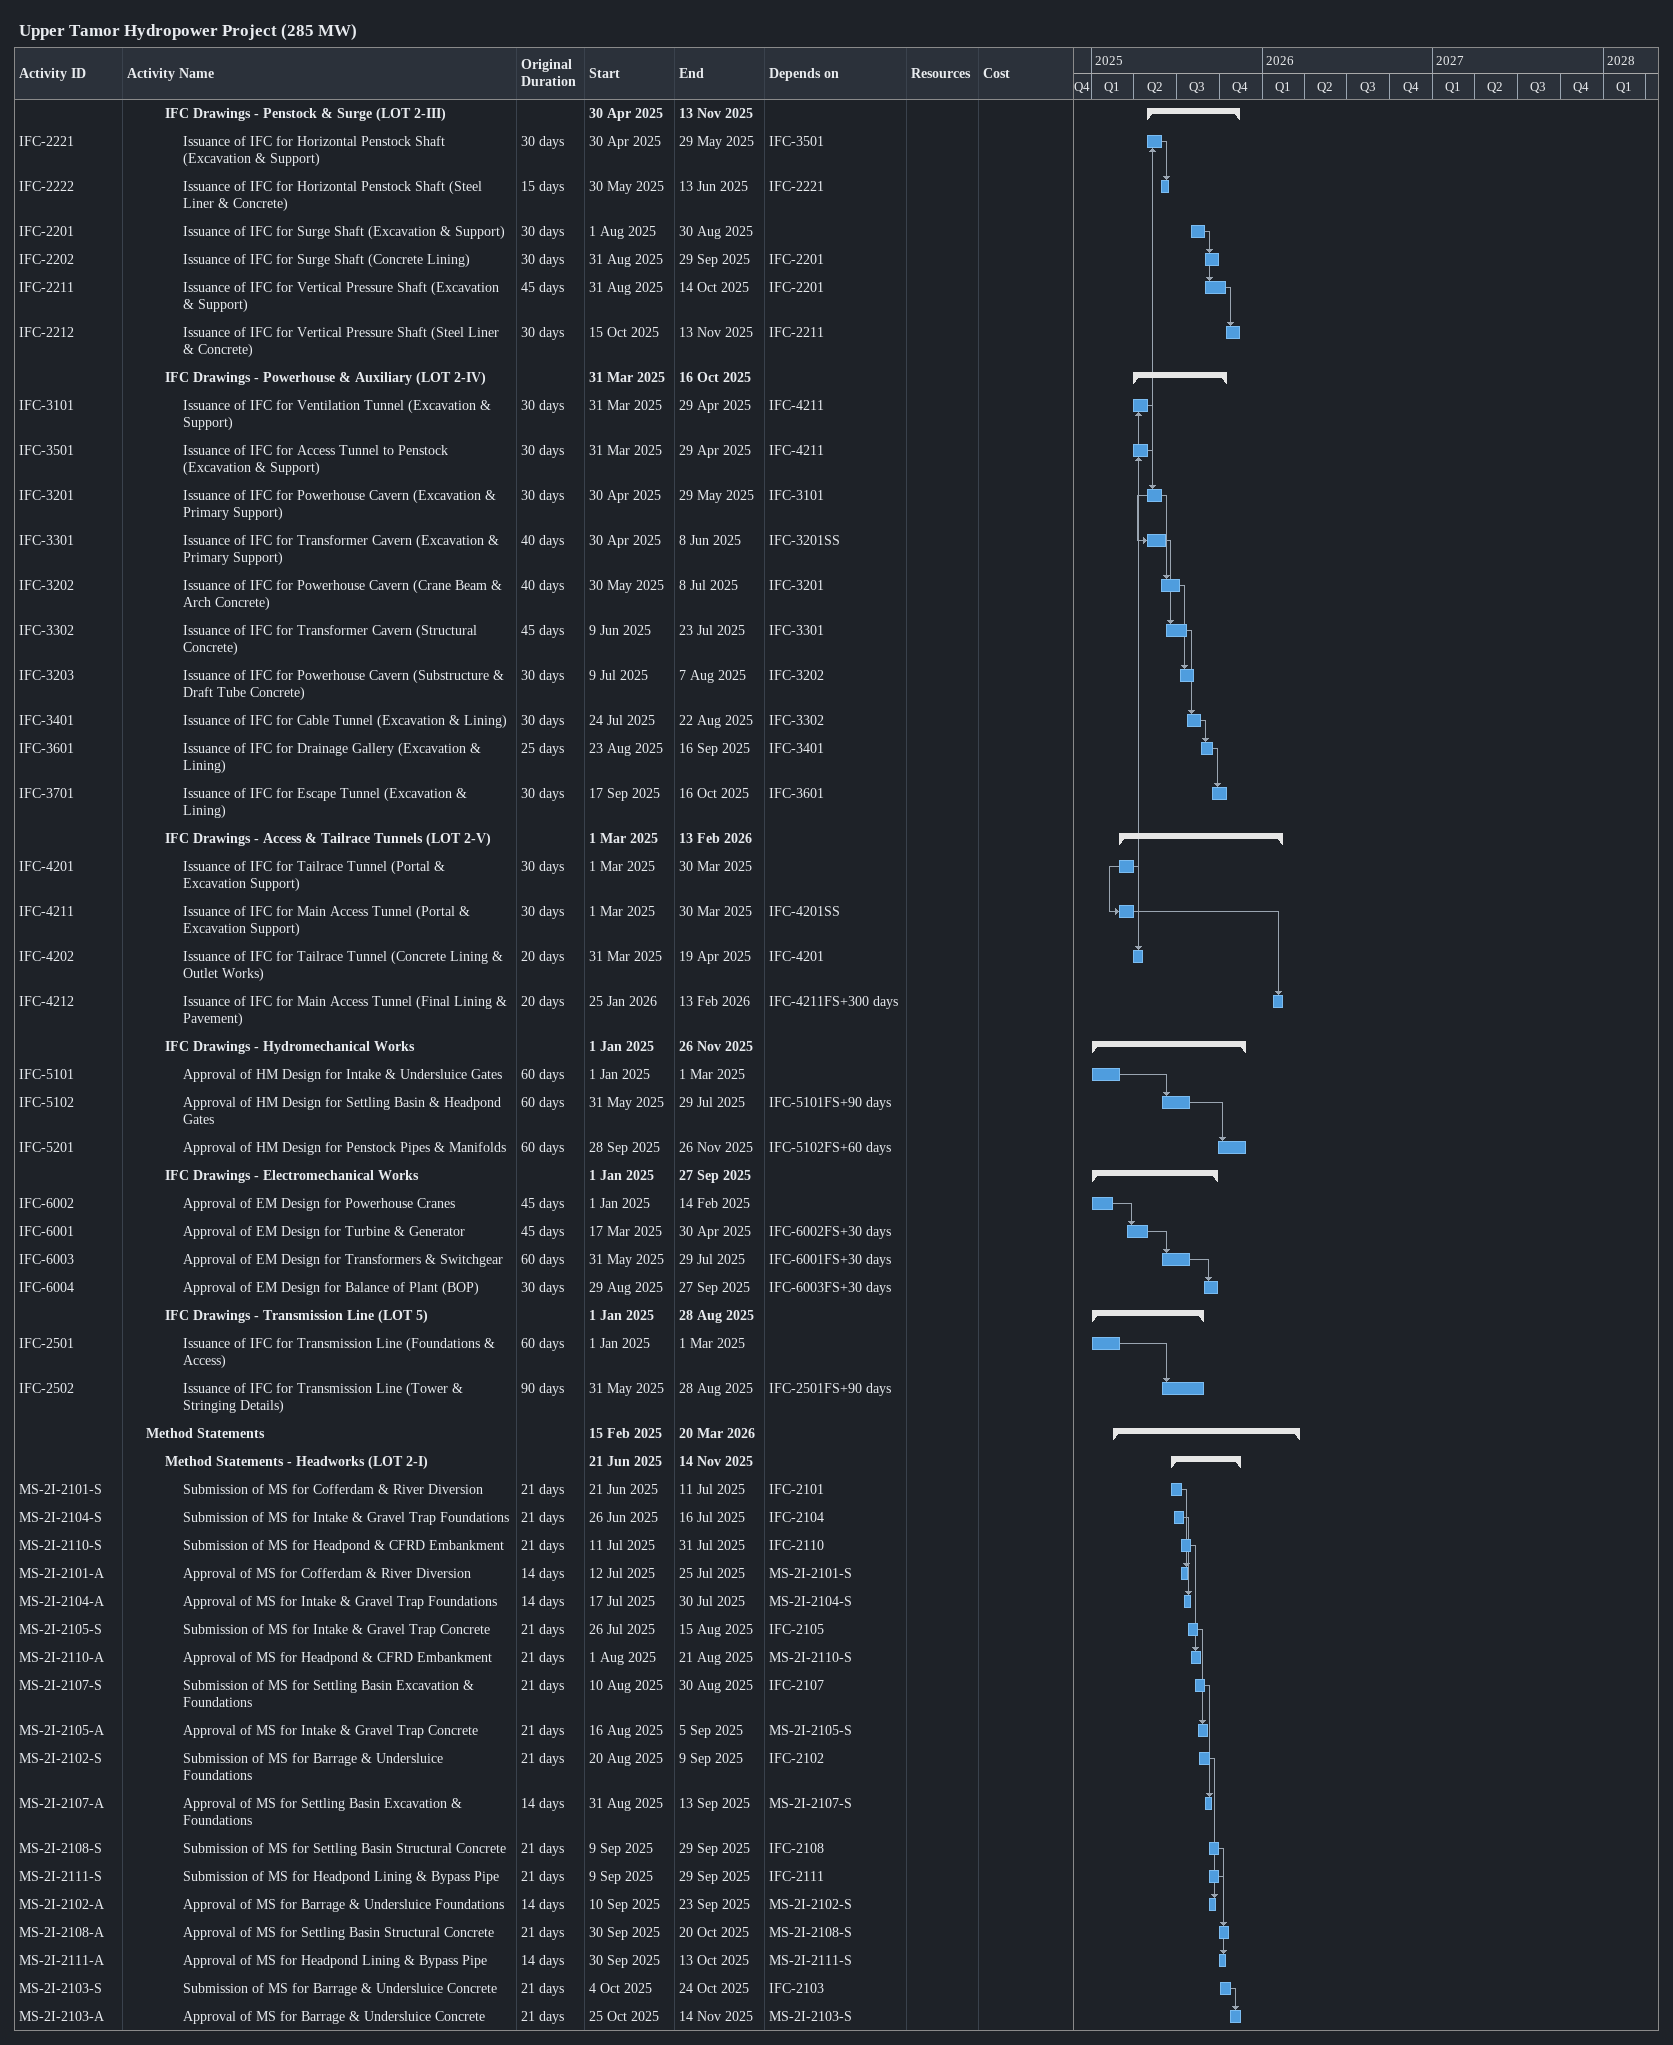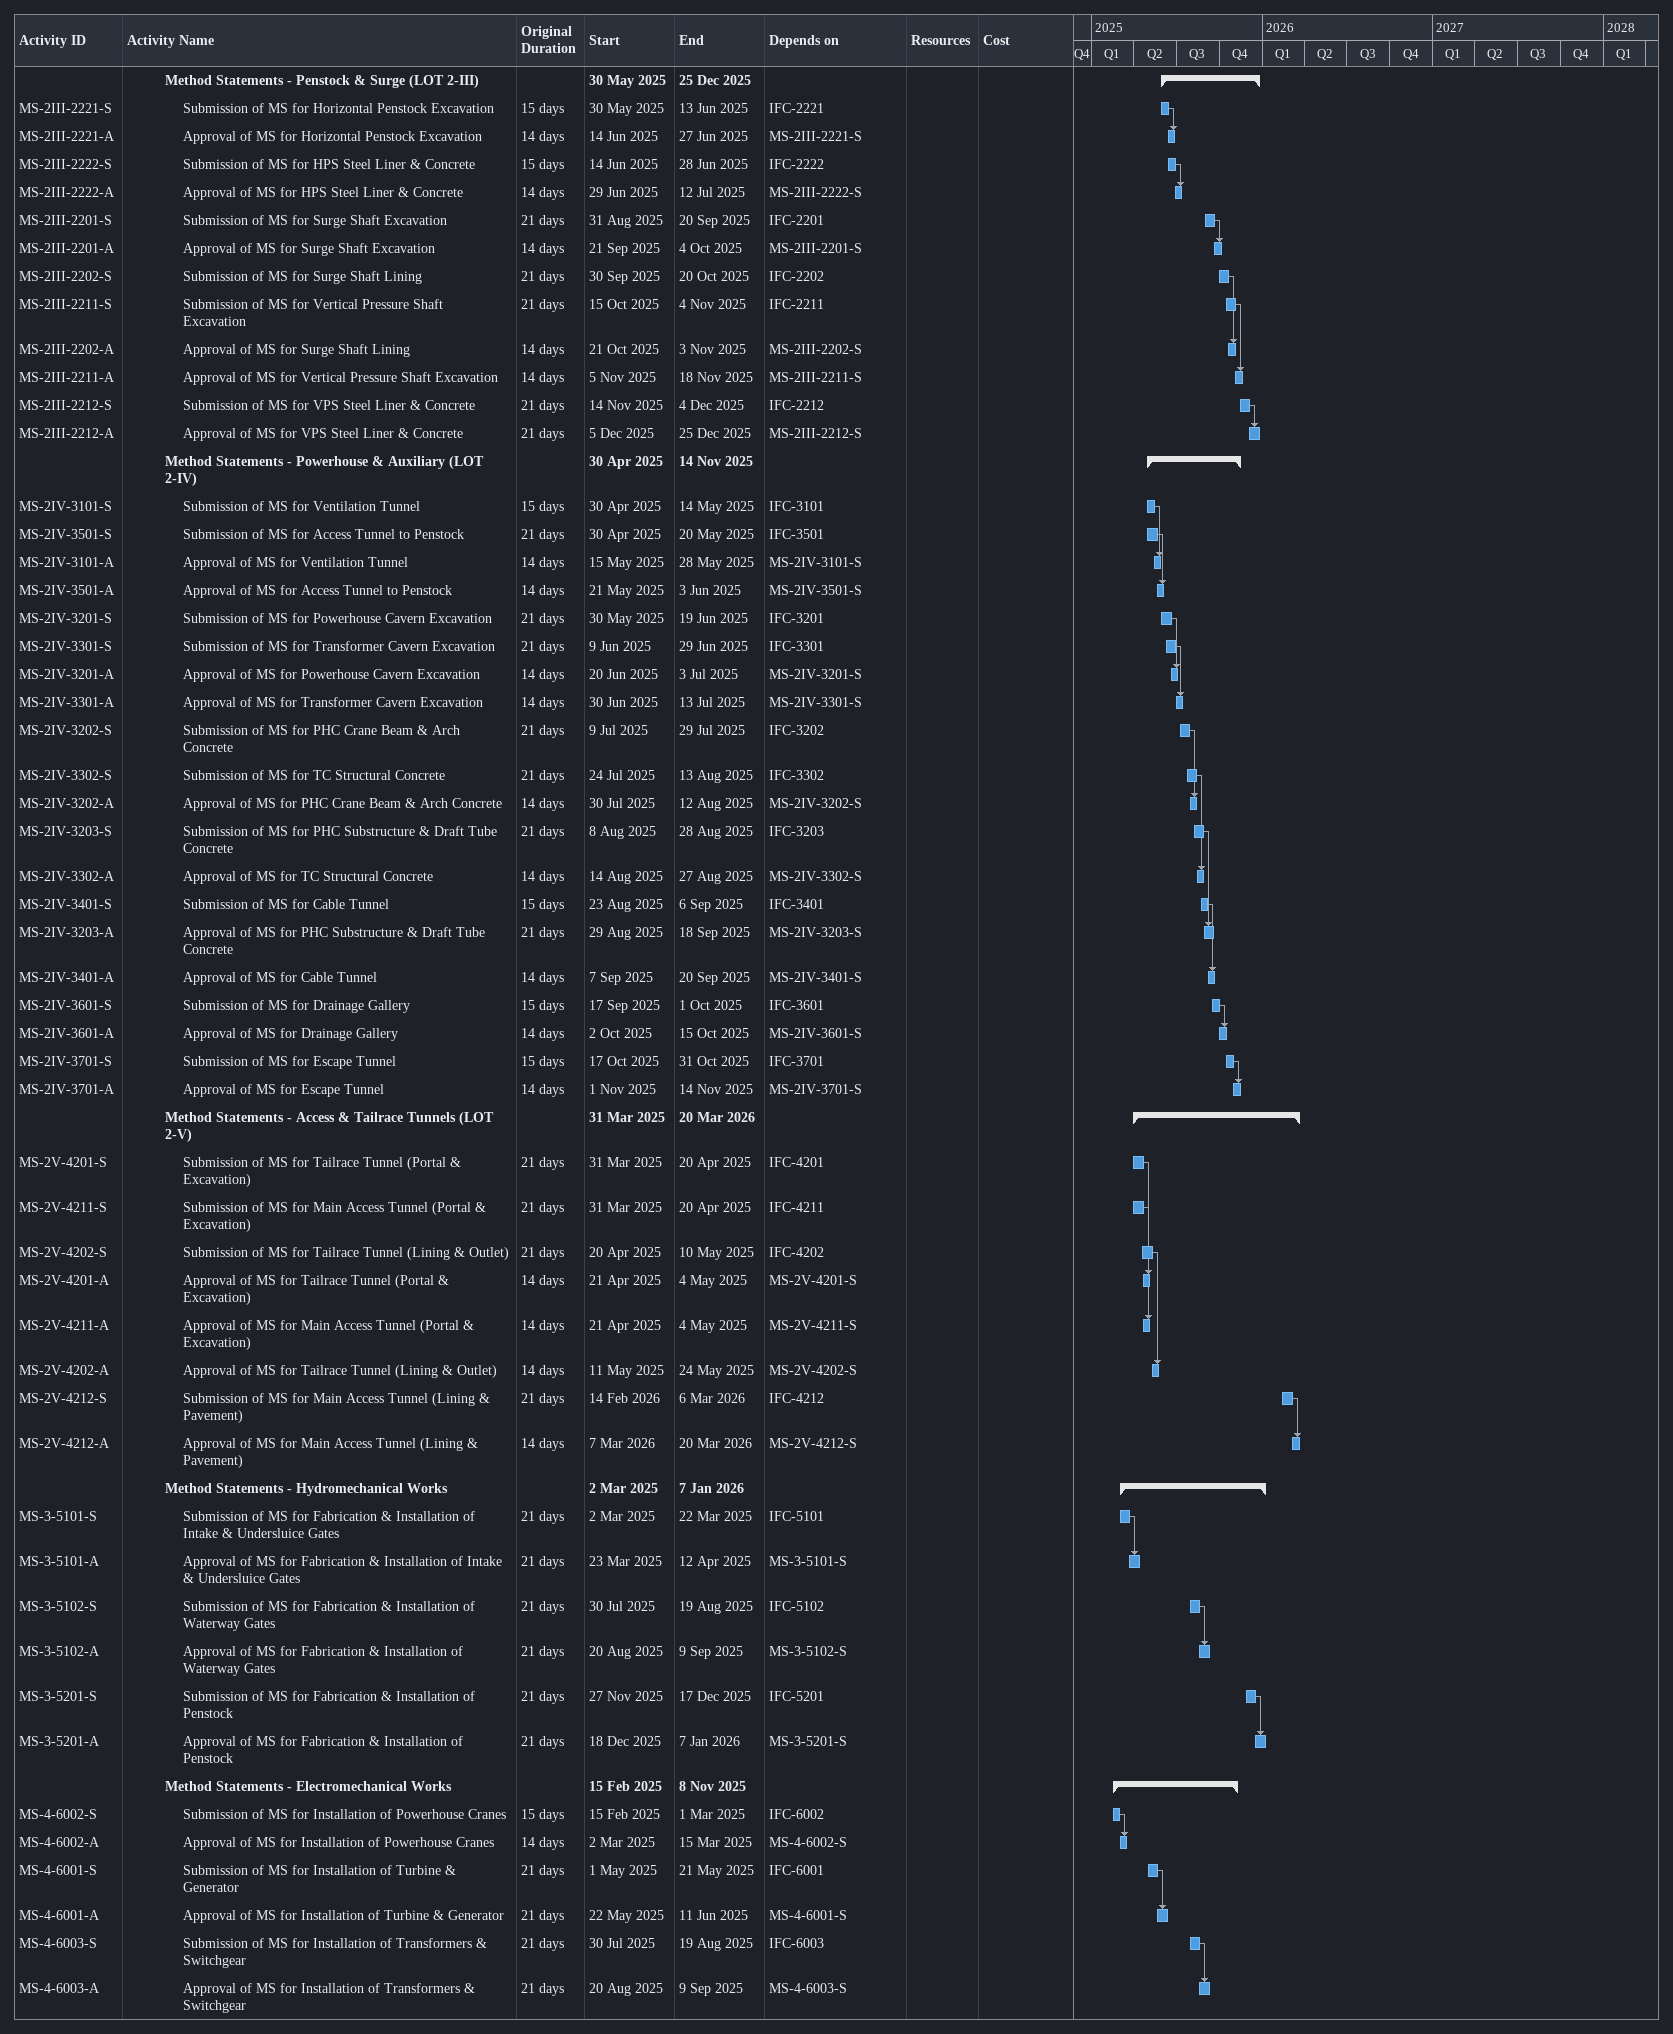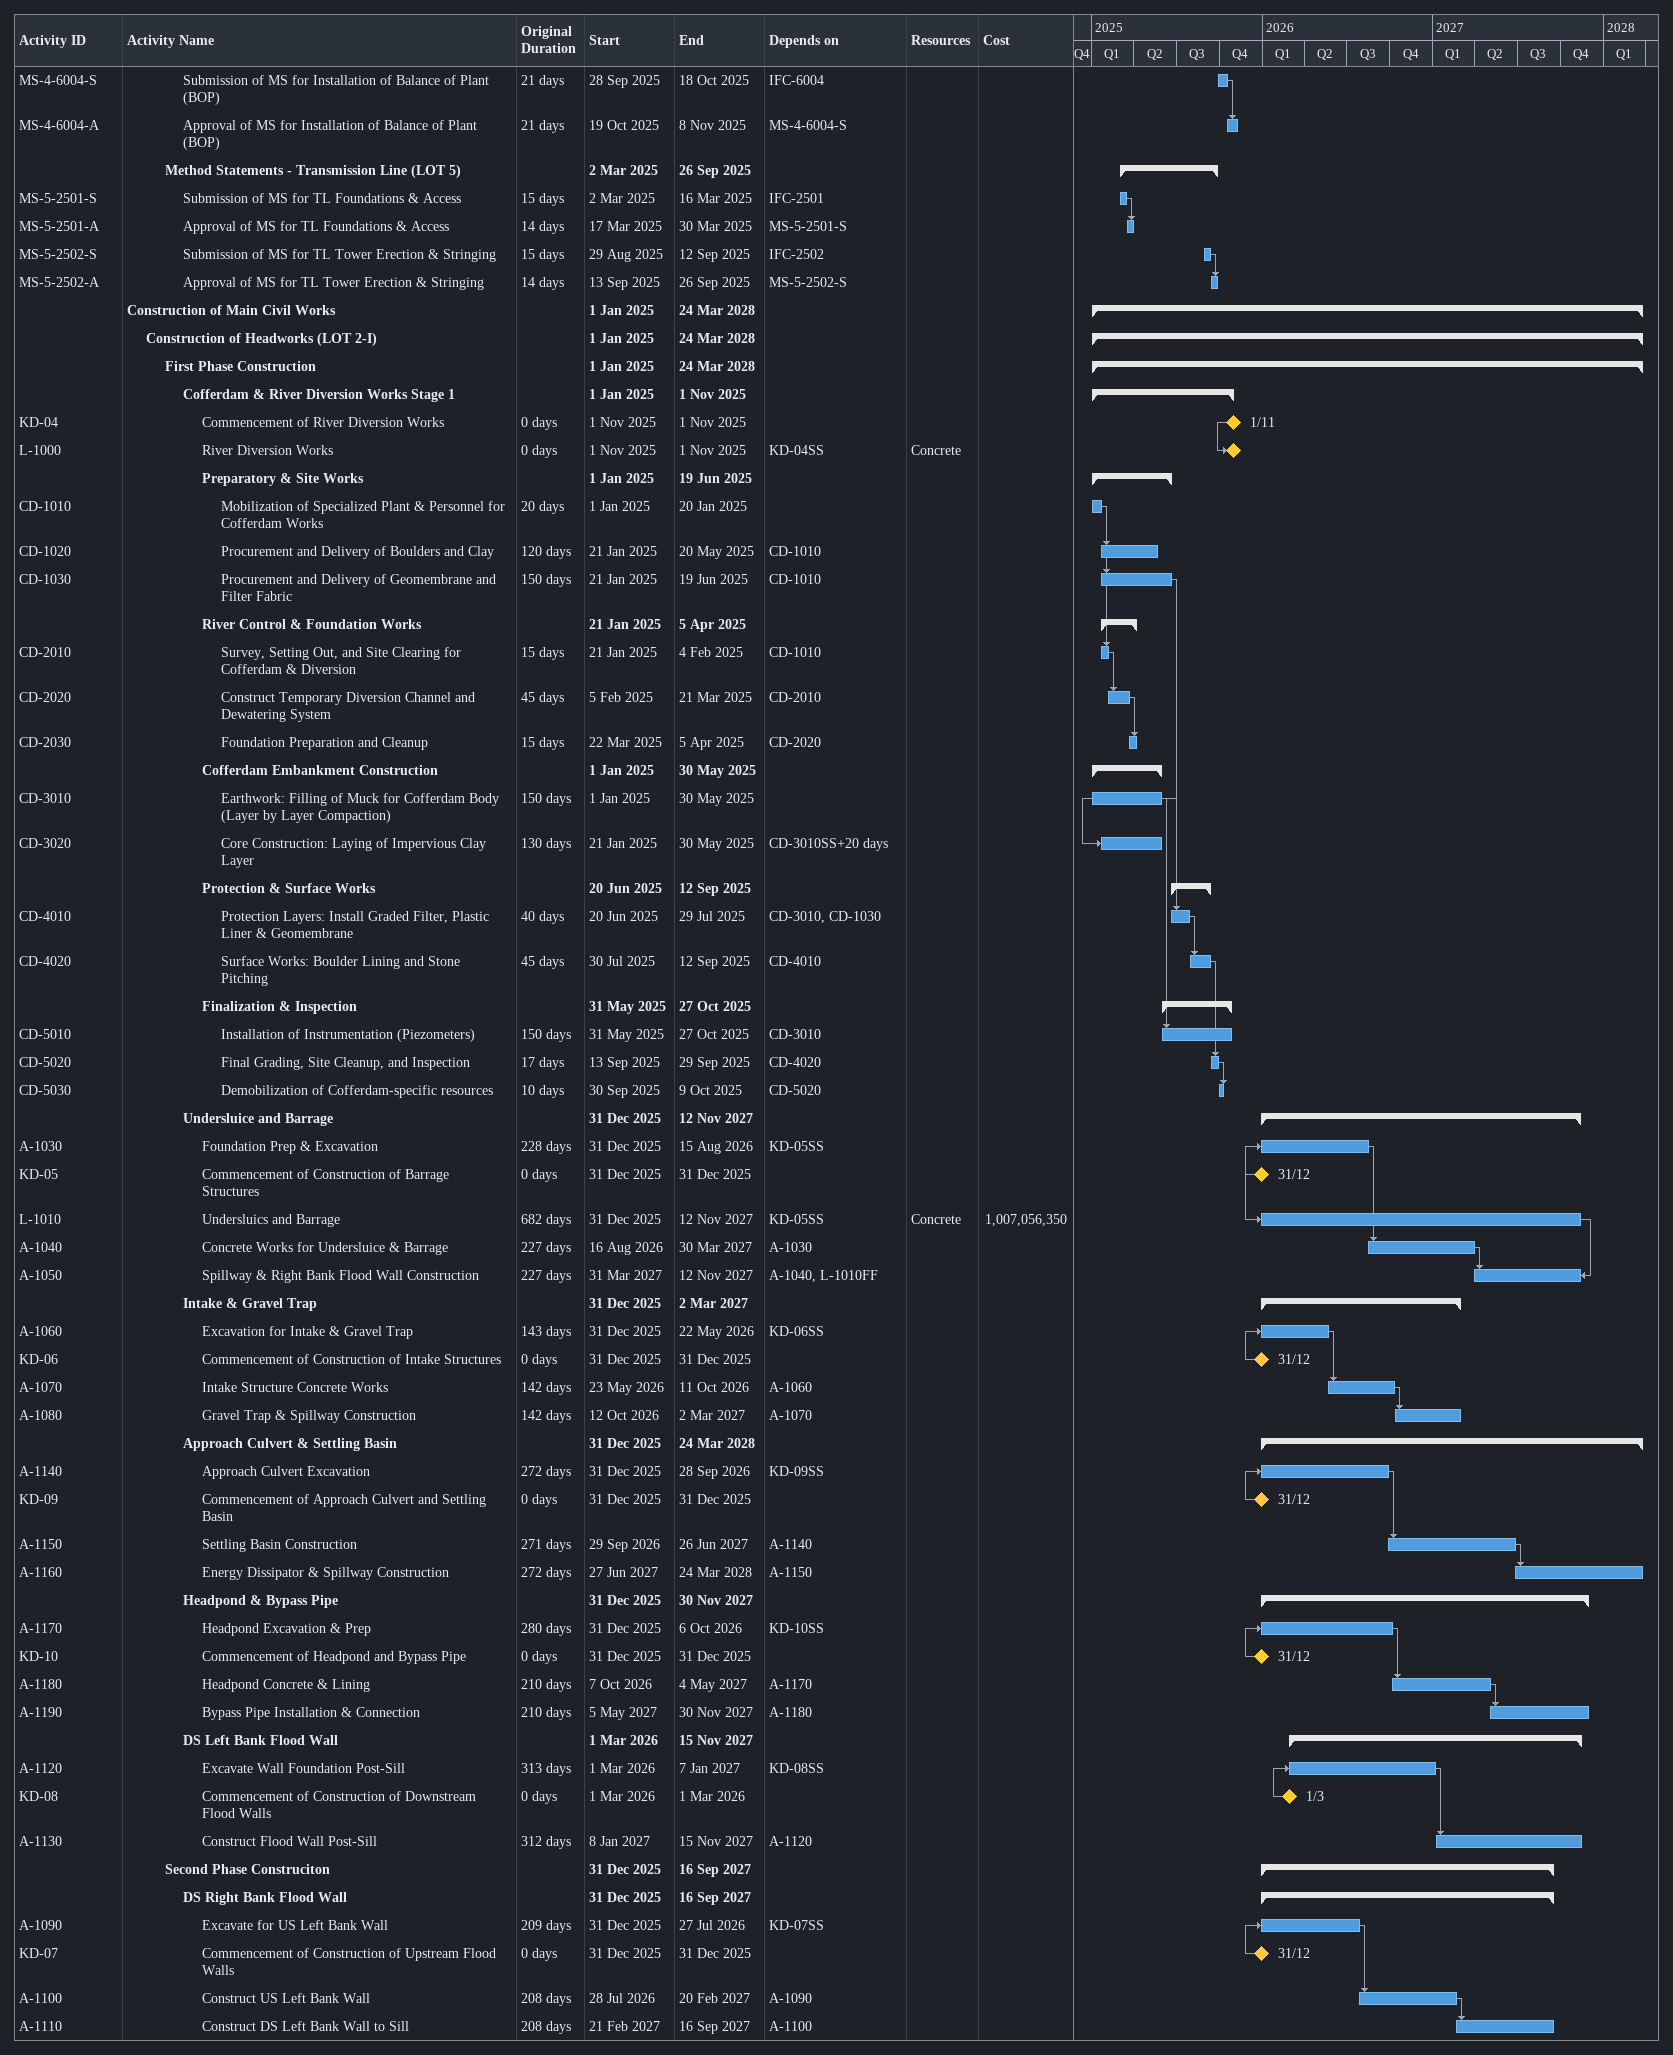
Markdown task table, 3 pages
Upper Tamor Hydropower Project (285 MW)

| ID | Level | Task | Original duration | Start | Finish | Predecessors | Resources | Cost |
|---|---|---|---|---|---|---|---|---|
|  | 3 | **IFC Drawings - Penstock & Surge (LOT 2-III)** |  | 2025-04-30 | 2025-11-13 |  |  |  |
| IFC-2221 | 4 | Issuance of IFC for Horizontal Penstock Shaft (Excavation & Support) | 30d | 2025-04-30 | 2025-05-29 | IFC-3501 |  |  |
| IFC-2222 | 4 | Issuance of IFC for Horizontal Penstock Shaft (Steel Liner & Concrete) | 15d | 2025-05-30 | 2025-06-13 | IFC-2221 |  |  |
| IFC-2201 | 4 | Issuance of IFC for Surge Shaft (Excavation & Support) | 30d | 2025-08-01 | 2025-08-30 |  |  |  |
| IFC-2202 | 4 | Issuance of IFC for Surge Shaft (Concrete Lining) | 30d | 2025-08-31 | 2025-09-29 | IFC-2201 |  |  |
| IFC-2211 | 4 | Issuance of IFC for Vertical Pressure Shaft (Excavation & Support) | 45d | 2025-08-31 | 2025-10-14 | IFC-2201 |  |  |
| IFC-2212 | 4 | Issuance of IFC for Vertical Pressure Shaft (Steel Liner & Concrete) | 30d | 2025-10-15 | 2025-11-13 | IFC-2211 |  |  |
|  | 3 | **IFC Drawings - Powerhouse & Auxiliary (LOT 2-IV)** |  | 2025-03-31 | 2025-10-16 |  |  |  |
| IFC-3101 | 4 | Issuance of IFC for Ventilation Tunnel (Excavation & Support) | 30d | 2025-03-31 | 2025-04-29 | IFC-4211 |  |  |
| IFC-3501 | 4 | Issuance of IFC for Access Tunnel to Penstock (Excavation & Support) | 30d | 2025-03-31 | 2025-04-29 | IFC-4211 |  |  |
| IFC-3201 | 4 | Issuance of IFC for Powerhouse Cavern (Excavation & Primary Support) | 30d | 2025-04-30 | 2025-05-29 | IFC-3101 |  |  |
| IFC-3301 | 4 | Issuance of IFC for Transformer Cavern (Excavation & Primary Support) | 40d | 2025-04-30 | 2025-06-08 | IFC-3201SS |  |  |
| IFC-3202 | 4 | Issuance of IFC for Powerhouse Cavern (Crane Beam & Arch Concrete) | 40d | 2025-05-30 | 2025-07-08 | IFC-3201 |  |  |
| IFC-3302 | 4 | Issuance of IFC for Transformer Cavern (Structural Concrete) | 45d | 2025-06-09 | 2025-07-23 | IFC-3301 |  |  |
| IFC-3203 | 4 | Issuance of IFC for Powerhouse Cavern (Substructure & Draft Tube Concrete) | 30d | 2025-07-09 | 2025-08-07 | IFC-3202 |  |  |
| IFC-3401 | 4 | Issuance of IFC for Cable Tunnel (Excavation & Lining) | 30d | 2025-07-24 | 2025-08-22 | IFC-3302 |  |  |
| IFC-3601 | 4 | Issuance of IFC for Drainage Gallery (Excavation & Lining) | 25d | 2025-08-23 | 2025-09-16 | IFC-3401 |  |  |
| IFC-3701 | 4 | Issuance of IFC for Escape Tunnel (Excavation & Lining) | 30d | 2025-09-17 | 2025-10-16 | IFC-3601 |  |  |
|  | 3 | **IFC Drawings - Access & Tailrace Tunnels (LOT 2-V)** |  | 2025-03-01 | 2026-02-13 |  |  |  |
| IFC-4201 | 4 | Issuance of IFC for Tailrace Tunnel (Portal & Excavation Support) | 30d | 2025-03-01 | 2025-03-30 |  |  |  |
| IFC-4211 | 4 | Issuance of IFC for Main Access Tunnel (Portal & Excavation Support) | 30d | 2025-03-01 | 2025-03-30 | IFC-4201SS |  |  |
| IFC-4202 | 4 | Issuance of IFC for Tailrace Tunnel (Concrete Lining & Outlet Works) | 20d | 2025-03-31 | 2025-04-19 | IFC-4201 |  |  |
| IFC-4212 | 4 | Issuance of IFC for Main Access Tunnel (Final Lining & Pavement) | 20d | 2026-01-25 | 2026-02-13 | IFC-4211FS+300d |  |  |
|  | 3 | **IFC Drawings - Hydromechanical Works** |  | 2025-01-01 | 2025-11-26 |  |  |  |
| IFC-5101 | 4 | Approval of HM Design for Intake & Undersluice Gates | 60d | 2025-01-01 | 2025-03-01 |  |  |  |
| IFC-5102 | 4 | Approval of HM Design for Settling Basin & Headpond Gates | 60d | 2025-05-31 | 2025-07-29 | IFC-5101FS+90d |  |  |
| IFC-5201 | 4 | Approval of HM Design for Penstock Pipes & Manifolds | 60d | 2025-09-28 | 2025-11-26 | IFC-5102FS+60d |  |  |
|  | 3 | **IFC Drawings - Electromechanical Works** |  | 2025-01-01 | 2025-09-27 |  |  |  |
| IFC-6002 | 4 | Approval of EM Design for Powerhouse Cranes | 45d | 2025-01-01 | 2025-02-14 |  |  |  |
| IFC-6001 | 4 | Approval of EM Design for Turbine & Generator | 45d | 2025-03-17 | 2025-04-30 | IFC-6002FS+30d |  |  |
| IFC-6003 | 4 | Approval of EM Design for Transformers & Switchgear | 60d | 2025-05-31 | 2025-07-29 | IFC-6001FS+30d |  |  |
| IFC-6004 | 4 | Approval of EM Design for Balance of Plant (BOP) | 30d | 2025-08-29 | 2025-09-27 | IFC-6003FS+30d |  |  |
|  | 3 | **IFC Drawings - Transmission Line (LOT 5)** |  | 2025-01-01 | 2025-08-28 |  |  |  |
| IFC-2501 | 4 | Issuance of IFC for Transmission Line (Foundations & Access) | 60d | 2025-01-01 | 2025-03-01 |  |  |  |
| IFC-2502 | 4 | Issuance of IFC for Transmission Line (Tower & Stringing Details) | 90d | 2025-05-31 | 2025-08-28 | IFC-2501FS+90d |  |  |
|  | 2 | **Method Statements** |  | 2025-02-15 | 2026-03-20 |  |  |  |
|  | 3 | **Method Statements - Headworks (LOT 2-I)** |  | 2025-06-21 | 2025-11-14 |  |  |  |
| MS-2I-2101-S | 4 | Submission of MS for Cofferdam & River Diversion | 21d | 2025-06-21 | 2025-07-11 | IFC-2101 |  |  |
| MS-2I-2104-S | 4 | Submission of MS for Intake & Gravel Trap Foundations | 21d | 2025-06-26 | 2025-07-16 | IFC-2104 |  |  |
| MS-2I-2110-S | 4 | Submission of MS for Headpond & CFRD Embankment | 21d | 2025-07-11 | 2025-07-31 | IFC-2110 |  |  |
| MS-2I-2101-A | 4 | Approval of MS for Cofferdam & River Diversion | 14d | 2025-07-12 | 2025-07-25 | MS-2I-2101-S |  |  |
| MS-2I-2104-A | 4 | Approval of MS for Intake & Gravel Trap Foundations | 14d | 2025-07-17 | 2025-07-30 | MS-2I-2104-S |  |  |
| MS-2I-2105-S | 4 | Submission of MS for Intake & Gravel Trap Concrete | 21d | 2025-07-26 | 2025-08-15 | IFC-2105 |  |  |
| MS-2I-2110-A | 4 | Approval of MS for Headpond & CFRD Embankment | 21d | 2025-08-01 | 2025-08-21 | MS-2I-2110-S |  |  |
| MS-2I-2107-S | 4 | Submission of MS for Settling Basin Excavation & Foundations | 21d | 2025-08-10 | 2025-08-30 | IFC-2107 |  |  |
| MS-2I-2105-A | 4 | Approval of MS for Intake & Gravel Trap Concrete | 21d | 2025-08-16 | 2025-09-05 | MS-2I-2105-S |  |  |
| MS-2I-2102-S | 4 | Submission of MS for Barrage & Undersluice Foundations | 21d | 2025-08-20 | 2025-09-09 | IFC-2102 |  |  |
| MS-2I-2107-A | 4 | Approval of MS for Settling Basin Excavation & Foundations | 14d | 2025-08-31 | 2025-09-13 | MS-2I-2107-S |  |  |
| MS-2I-2108-S | 4 | Submission of MS for Settling Basin Structural Concrete | 21d | 2025-09-09 | 2025-09-29 | IFC-2108 |  |  |
| MS-2I-2111-S | 4 | Submission of MS for Headpond Lining & Bypass Pipe | 21d | 2025-09-09 | 2025-09-29 | IFC-2111 |  |  |
| MS-2I-2102-A | 4 | Approval of MS for Barrage & Undersluice Foundations | 14d | 2025-09-10 | 2025-09-23 | MS-2I-2102-S |  |  |
| MS-2I-2108-A | 4 | Approval of MS for Settling Basin Structural Concrete | 21d | 2025-09-30 | 2025-10-20 | MS-2I-2108-S |  |  |
| MS-2I-2111-A | 4 | Approval of MS for Headpond Lining & Bypass Pipe | 14d | 2025-09-30 | 2025-10-13 | MS-2I-2111-S |  |  |
| MS-2I-2103-S | 4 | Submission of MS for Barrage & Undersluice Concrete | 21d | 2025-10-04 | 2025-10-24 | IFC-2103 |  |  |
| MS-2I-2103-A | 4 | Approval of MS for Barrage & Undersluice Concrete | 21d | 2025-10-25 | 2025-11-14 | MS-2I-2103-S |  |  |
|  | 3 | **Method Statements - Penstock & Surge (LOT 2-III)** |  | 2025-05-30 | 2025-12-25 |  |  |  |
| MS-2III-2221-S | 4 | Submission of MS for Horizontal Penstock Excavation | 15d | 2025-05-30 | 2025-06-13 | IFC-2221 |  |  |
| MS-2III-2221-A | 4 | Approval of MS for Horizontal Penstock Excavation | 14d | 2025-06-14 | 2025-06-27 | MS-2III-2221-S |  |  |
| MS-2III-2222-S | 4 | Submission of MS for HPS Steel Liner & Concrete | 15d | 2025-06-14 | 2025-06-28 | IFC-2222 |  |  |
| MS-2III-2222-A | 4 | Approval of MS for HPS Steel Liner & Concrete | 14d | 2025-06-29 | 2025-07-12 | MS-2III-2222-S |  |  |
| MS-2III-2201-S | 4 | Submission of MS for Surge Shaft Excavation | 21d | 2025-08-31 | 2025-09-20 | IFC-2201 |  |  |
| MS-2III-2201-A | 4 | Approval of MS for Surge Shaft Excavation | 14d | 2025-09-21 | 2025-10-04 | MS-2III-2201-S |  |  |
| MS-2III-2202-S | 4 | Submission of MS for Surge Shaft Lining | 21d | 2025-09-30 | 2025-10-20 | IFC-2202 |  |  |
| MS-2III-2211-S | 4 | Submission of MS for Vertical Pressure Shaft Excavation | 21d | 2025-10-15 | 2025-11-04 | IFC-2211 |  |  |
| MS-2III-2202-A | 4 | Approval of MS for Surge Shaft Lining | 14d | 2025-10-21 | 2025-11-03 | MS-2III-2202-S |  |  |
| MS-2III-2211-A | 4 | Approval of MS for Vertical Pressure Shaft Excavation | 14d | 2025-11-05 | 2025-11-18 | MS-2III-2211-S |  |  |
| MS-2III-2212-S | 4 | Submission of MS for VPS Steel Liner & Concrete | 21d | 2025-11-14 | 2025-12-04 | IFC-2212 |  |  |
| MS-2III-2212-A | 4 | Approval of MS for VPS Steel Liner & Concrete | 21d | 2025-12-05 | 2025-12-25 | MS-2III-2212-S |  |  |
|  | 3 | **Method Statements - Powerhouse & Auxiliary (LOT 2-IV)** |  | 2025-04-30 | 2025-11-14 |  |  |  |
| MS-2IV-3101-S | 4 | Submission of MS for Ventilation Tunnel | 15d | 2025-04-30 | 2025-05-14 | IFC-3101 |  |  |
| MS-2IV-3501-S | 4 | Submission of MS for Access Tunnel to Penstock | 21d | 2025-04-30 | 2025-05-20 | IFC-3501 |  |  |
| MS-2IV-3101-A | 4 | Approval of MS for Ventilation Tunnel | 14d | 2025-05-15 | 2025-05-28 | MS-2IV-3101-S |  |  |
| MS-2IV-3501-A | 4 | Approval of MS for Access Tunnel to Penstock | 14d | 2025-05-21 | 2025-06-03 | MS-2IV-3501-S |  |  |
| MS-2IV-3201-S | 4 | Submission of MS for Powerhouse Cavern Excavation | 21d | 2025-05-30 | 2025-06-19 | IFC-3201 |  |  |
| MS-2IV-3301-S | 4 | Submission of MS for Transformer Cavern Excavation | 21d | 2025-06-09 | 2025-06-29 | IFC-3301 |  |  |
| MS-2IV-3201-A | 4 | Approval of MS for Powerhouse Cavern Excavation | 14d | 2025-06-20 | 2025-07-03 | MS-2IV-3201-S |  |  |
| MS-2IV-3301-A | 4 | Approval of MS for Transformer Cavern Excavation | 14d | 2025-06-30 | 2025-07-13 | MS-2IV-3301-S |  |  |
| MS-2IV-3202-S | 4 | Submission of MS for PHC Crane Beam & Arch Concrete | 21d | 2025-07-09 | 2025-07-29 | IFC-3202 |  |  |
| MS-2IV-3302-S | 4 | Submission of MS for TC Structural Concrete | 21d | 2025-07-24 | 2025-08-13 | IFC-3302 |  |  |
| MS-2IV-3202-A | 4 | Approval of MS for PHC Crane Beam & Arch Concrete | 14d | 2025-07-30 | 2025-08-12 | MS-2IV-3202-S |  |  |
| MS-2IV-3203-S | 4 | Submission of MS for PHC Substructure & Draft Tube Concrete | 21d | 2025-08-08 | 2025-08-28 | IFC-3203 |  |  |
| MS-2IV-3302-A | 4 | Approval of MS for TC Structural Concrete | 14d | 2025-08-14 | 2025-08-27 | MS-2IV-3302-S |  |  |
| MS-2IV-3401-S | 4 | Submission of MS for Cable Tunnel | 15d | 2025-08-23 | 2025-09-06 | IFC-3401 |  |  |
| MS-2IV-3203-A | 4 | Approval of MS for PHC Substructure & Draft Tube Concrete | 21d | 2025-08-29 | 2025-09-18 | MS-2IV-3203-S |  |  |
| MS-2IV-3401-A | 4 | Approval of MS for Cable Tunnel | 14d | 2025-09-07 | 2025-09-20 | MS-2IV-3401-S |  |  |
| MS-2IV-3601-S | 4 | Submission of MS for Drainage Gallery | 15d | 2025-09-17 | 2025-10-01 | IFC-3601 |  |  |
| MS-2IV-3601-A | 4 | Approval of MS for Drainage Gallery | 14d | 2025-10-02 | 2025-10-15 | MS-2IV-3601-S |  |  |
| MS-2IV-3701-S | 4 | Submission of MS for Escape Tunnel | 15d | 2025-10-17 | 2025-10-31 | IFC-3701 |  |  |
| MS-2IV-3701-A | 4 | Approval of MS for Escape Tunnel | 14d | 2025-11-01 | 2025-11-14 | MS-2IV-3701-S |  |  |
|  | 3 | **Method Statements - Access & Tailrace Tunnels (LOT 2-V)** |  | 2025-03-31 | 2026-03-20 |  |  |  |
| MS-2V-4201-S | 4 | Submission of MS for Tailrace Tunnel (Portal & Excavation) | 21d | 2025-03-31 | 2025-04-20 | IFC-4201 |  |  |
| MS-2V-4211-S | 4 | Submission of MS for Main Access Tunnel (Portal & Excavation) | 21d | 2025-03-31 | 2025-04-20 | IFC-4211 |  |  |
| MS-2V-4202-S | 4 | Submission of MS for Tailrace Tunnel (Lining & Outlet) | 21d | 2025-04-20 | 2025-05-10 | IFC-4202 |  |  |
| MS-2V-4201-A | 4 | Approval of MS for Tailrace Tunnel (Portal & Excavation) | 14d | 2025-04-21 | 2025-05-04 | MS-2V-4201-S |  |  |
| MS-2V-4211-A | 4 | Approval of MS for Main Access Tunnel (Portal & Excavation) | 14d | 2025-04-21 | 2025-05-04 | MS-2V-4211-S |  |  |
| MS-2V-4202-A | 4 | Approval of MS for Tailrace Tunnel (Lining & Outlet) | 14d | 2025-05-11 | 2025-05-24 | MS-2V-4202-S |  |  |
| MS-2V-4212-S | 4 | Submission of MS for Main Access Tunnel (Lining & Pavement) | 21d | 2026-02-14 | 2026-03-06 | IFC-4212 |  |  |
| MS-2V-4212-A | 4 | Approval of MS for Main Access Tunnel (Lining & Pavement) | 14d | 2026-03-07 | 2026-03-20 | MS-2V-4212-S |  |  |
|  | 3 | **Method Statements - Hydromechanical Works** |  | 2025-03-02 | 2026-01-07 |  |  |  |
| MS-3-5101-S | 4 | Submission of MS for Fabrication & Installation of Intake & Undersluice Gates | 21d | 2025-03-02 | 2025-03-22 | IFC-5101 |  |  |
| MS-3-5101-A | 4 | Approval of MS for Fabrication & Installation of Intake & Undersluice Gates | 21d | 2025-03-23 | 2025-04-12 | MS-3-5101-S |  |  |
| MS-3-5102-S | 4 | Submission of MS for Fabrication & Installation of Waterway Gates | 21d | 2025-07-30 | 2025-08-19 | IFC-5102 |  |  |
| MS-3-5102-A | 4 | Approval of MS for Fabrication & Installation of Waterway Gates | 21d | 2025-08-20 | 2025-09-09 | MS-3-5102-S |  |  |
| MS-3-5201-S | 4 | Submission of MS for Fabrication & Installation of Penstock | 21d | 2025-11-27 | 2025-12-17 | IFC-5201 |  |  |
| MS-3-5201-A | 4 | Approval of MS for Fabrication & Installation of Penstock | 21d | 2025-12-18 | 2026-01-07 | MS-3-5201-S |  |  |
|  | 3 | **Method Statements - Electromechanical Works** |  | 2025-02-15 | 2025-11-08 |  |  |  |
| MS-4-6002-S | 4 | Submission of MS for Installation of Powerhouse Cranes | 15d | 2025-02-15 | 2025-03-01 | IFC-6002 |  |  |
| MS-4-6002-A | 4 | Approval of MS for Installation of Powerhouse Cranes | 14d | 2025-03-02 | 2025-03-15 | MS-4-6002-S |  |  |
| MS-4-6001-S | 4 | Submission of MS for Installation of Turbine & Generator | 21d | 2025-05-01 | 2025-05-21 | IFC-6001 |  |  |
| MS-4-6001-A | 4 | Approval of MS for Installation of Turbine & Generator | 21d | 2025-05-22 | 2025-06-11 | MS-4-6001-S |  |  |
| MS-4-6003-S | 4 | Submission of MS for Installation of Transformers & Switchgear | 21d | 2025-07-30 | 2025-08-19 | IFC-6003 |  |  |
| MS-4-6003-A | 4 | Approval of MS for Installation of Transformers & Switchgear | 21d | 2025-08-20 | 2025-09-09 | MS-4-6003-S |  |  |
| MS-4-6004-S | 4 | Submission of MS for Installation of Balance of Plant (BOP) | 21d | 2025-09-28 | 2025-10-18 | IFC-6004 |  |  |
| MS-4-6004-A | 4 | Approval of MS for Installation of Balance of Plant (BOP) | 21d | 2025-10-19 | 2025-11-08 | MS-4-6004-S |  |  |
|  | 3 | **Method Statements - Transmission Line (LOT 5)** |  | 2025-03-02 | 2025-09-26 |  |  |  |
| MS-5-2501-S | 4 | Submission of MS for TL Foundations & Access | 15d | 2025-03-02 | 2025-03-16 | IFC-2501 |  |  |
| MS-5-2501-A | 4 | Approval of MS for TL Foundations & Access | 14d | 2025-03-17 | 2025-03-30 | MS-5-2501-S |  |  |
| MS-5-2502-S | 4 | Submission of MS for TL Tower Erection & Stringing | 15d | 2025-08-29 | 2025-09-12 | IFC-2502 |  |  |
| MS-5-2502-A | 4 | Approval of MS for TL Tower Erection & Stringing | 14d | 2025-09-13 | 2025-09-26 | MS-5-2502-S |  |  |
|  | 1 | **Construction of Main Civil Works** |  | 2025-01-01 | 2028-03-24 |  |  |  |
|  | 2 | **Construction of Headworks (LOT 2-I)** |  | 2025-01-01 | 2028-03-24 |  |  |  |
|  | 3 | **First Phase Construction** |  | 2025-01-01 | 2028-03-24 |  |  |  |
|  | 4 | **Cofferdam & River Diversion Works Stage 1** |  | 2025-01-01 | 2025-11-01 |  |  |  |
| KD-04 | 5 | Commencement of River Diversion Works | 0d | 2025-11-01 | 2025-11-01 |  |  |  |
| L-1000 | 5 | River Diversion Works | 0d | 2025-11-01 | 2025-11-01 | KD-04SS | Concrete |  |
|  | 5 | **Preparatory & Site Works** |  | 2025-01-01 | 2025-06-19 |  |  |  |
| CD-1010 | 6 | Mobilization of Specialized Plant & Personnel for Cofferdam Works | 20d | 2025-01-01 | 2025-01-20 |  |  |  |
| CD-1020 | 6 | Procurement and Delivery of Boulders and Clay | 120d | 2025-01-21 | 2025-05-20 | CD-1010 |  |  |
| CD-1030 | 6 | Procurement and Delivery of Geomembrane and Filter Fabric | 150d | 2025-01-21 | 2025-06-19 | CD-1010 |  |  |
|  | 5 | **River Control & Foundation Works** |  | 2025-01-21 | 2025-04-05 |  |  |  |
| CD-2010 | 6 | Survey, Setting Out, and Site Clearing for Cofferdam & Diversion | 15d | 2025-01-21 | 2025-02-04 | CD-1010 |  |  |
| CD-2020 | 6 | Construct Temporary Diversion Channel and Dewatering System | 45d | 2025-02-05 | 2025-03-21 | CD-2010 |  |  |
| CD-2030 | 6 | Foundation Preparation and Cleanup | 15d | 2025-03-22 | 2025-04-05 | CD-2020 |  |  |
|  | 5 | **Cofferdam Embankment Construction** |  | 2025-01-01 | 2025-05-30 |  |  |  |
| CD-3010 | 6 | Earthwork: Filling of Muck for Cofferdam Body (Layer by Layer Compaction) | 150d | 2025-01-01 | 2025-05-30 |  |  |  |
| CD-3020 | 6 | Core Construction: Laying of Impervious Clay Layer | 130d | 2025-01-21 | 2025-05-30 | CD-3010SS+20d |  |  |
|  | 5 | **Protection & Surface Works** |  | 2025-06-20 | 2025-09-12 |  |  |  |
| CD-4010 | 6 | Protection Layers: Install Graded Filter, Plastic Liner & Geomembrane | 40d | 2025-06-20 | 2025-07-29 | CD-3010, CD-1030 |  |  |
| CD-4020 | 6 | Surface Works: Boulder Lining and Stone Pitching | 45d | 2025-07-30 | 2025-09-12 | CD-4010 |  |  |
|  | 5 | **Finalization & Inspection** |  | 2025-05-31 | 2025-10-27 |  |  |  |
| CD-5010 | 6 | Installation of Instrumentation (Piezometers) | 150d | 2025-05-31 | 2025-10-27 | CD-3010 |  |  |
| CD-5020 | 6 | Final Grading, Site Cleanup, and Inspection | 17d | 2025-09-13 | 2025-09-29 | CD-4020 |  |  |
| CD-5030 | 6 | Demobilization of Cofferdam-specific resources | 10d | 2025-09-30 | 2025-10-09 | CD-5020 |  |  |
|  | 4 | **Undersluice and Barrage** |  | 2025-12-31 | 2027-11-12 |  |  |  |
| A-1030 | 5 | Foundation Prep & Excavation | 228d | 2025-12-31 | 2026-08-15 | KD-05SS |  |  |
| KD-05 | 5 | Commencement of Construction of Barrage Structures | 0d | 2025-12-31 | 2025-12-31 |  |  |  |
| L-1010 | 5 | Undersluics and Barrage | 682d | 2025-12-31 | 2027-11-12 | KD-05SS | Concrete | 1007056350 |
| A-1040 | 5 | Concrete Works for Undersluice & Barrage | 227d | 2026-08-16 | 2027-03-30 | A-1030 |  |  |
| A-1050 | 5 | Spillway & Right Bank Flood Wall Construction | 227d | 2027-03-31 | 2027-11-12 | A-1040, L-1010FF |  |  |
|  | 4 | **Intake & Gravel Trap** |  | 2025-12-31 | 2027-03-02 |  |  |  |
| A-1060 | 5 | Excavation for Intake & Gravel Trap | 143d | 2025-12-31 | 2026-05-22 | KD-06SS |  |  |
| KD-06 | 5 | Commencement of Construction of Intake Structures | 0d | 2025-12-31 | 2025-12-31 |  |  |  |
| A-1070 | 5 | Intake Structure Concrete Works | 142d | 2026-05-23 | 2026-10-11 | A-1060 |  |  |
| A-1080 | 5 | Gravel Trap & Spillway Construction | 142d | 2026-10-12 | 2027-03-02 | A-1070 |  |  |
|  | 4 | **Approach Culvert & Settling Basin** |  | 2025-12-31 | 2028-03-24 |  |  |  |
| A-1140 | 5 | Approach Culvert Excavation | 272d | 2025-12-31 | 2026-09-28 | KD-09SS |  |  |
| KD-09 | 5 | Commencement of Approach Culvert and Settling Basin | 0d | 2025-12-31 | 2025-12-31 |  |  |  |
| A-1150 | 5 | Settling Basin Construction | 271d | 2026-09-29 | 2027-06-26 | A-1140 |  |  |
| A-1160 | 5 | Energy Dissipator & Spillway Construction | 272d | 2027-06-27 | 2028-03-24 | A-1150 |  |  |
|  | 4 | **Headpond & Bypass Pipe** |  | 2025-12-31 | 2027-11-30 |  |  |  |
| A-1170 | 5 | Headpond Excavation & Prep | 280d | 2025-12-31 | 2026-10-06 | KD-10SS |  |  |
| KD-10 | 5 | Commencement of Headpond and Bypass Pipe | 0d | 2025-12-31 | 2025-12-31 |  |  |  |
| A-1180 | 5 | Headpond Concrete & Lining | 210d | 2026-10-07 | 2027-05-04 | A-1170 |  |  |
| A-1190 | 5 | Bypass Pipe Installation & Connection | 210d | 2027-05-05 | 2027-11-30 | A-1180 |  |  |
|  | 4 | **DS Left Bank Flood Wall** |  | 2026-03-01 | 2027-11-15 |  |  |  |
| A-1120 | 5 | Excavate Wall Foundation Post-Sill | 313d | 2026-03-01 | 2027-01-07 | KD-08SS |  |  |
| KD-08 | 5 | Commencement of Construction of Downstream Flood Walls | 0d | 2026-03-01 | 2026-03-01 |  |  |  |
| A-1130 | 5 | Construct Flood Wall Post-Sill | 312d | 2027-01-08 | 2027-11-15 | A-1120 |  |  |
|  | 3 | **Second Phase Construciton** |  | 2025-12-31 | 2027-09-16 |  |  |  |
|  | 4 | **DS Right Bank Flood Wall** |  | 2025-12-31 | 2027-09-16 |  |  |  |
| A-1090 | 5 | Excavate for US Left Bank Wall | 209d | 2025-12-31 | 2026-07-27 | KD-07SS |  |  |
| KD-07 | 5 | Commencement of Construction of Upstream Flood Walls | 0d | 2025-12-31 | 2025-12-31 |  |  |  |
| A-1100 | 5 | Construct US Left Bank Wall | 208d | 2026-07-28 | 2027-02-20 | A-1090 |  |  |
| A-1110 | 5 | Construct DS Left Bank Wall to Sill | 208d | 2027-02-21 | 2027-09-16 | A-1100 |  |  |
